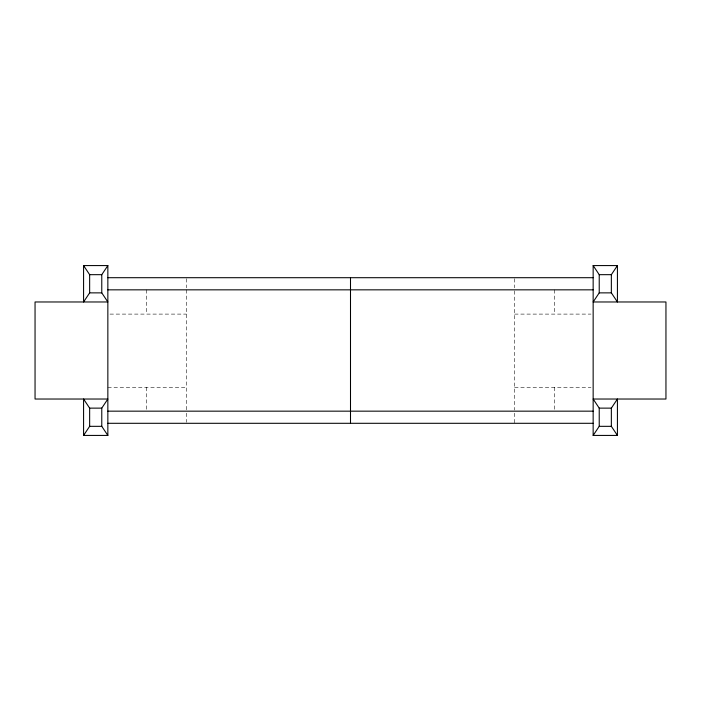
<?xml version="1.0" encoding="UTF-8"?>
<svg xmlns="http://www.w3.org/2000/svg" width="701" height="701" viewBox="0 0 701 701"><rect width="100%" height="100%" fill="white"/><g stroke="black" fill="none" stroke-linecap="round" stroke-linejoin="round"><path stroke-width="0.53" stroke-dasharray="3.5 2.63" d="M110.004 314.101L186.361 314.101M514.639 314.101L590.996 314.101M107.849 387.381L186.361 387.381M514.639 387.381L590.996 387.381M554.333 289.837L554.333 314.101M554.333 387.381L554.333 410.085M514.639 278.718L514.639 287.813M514.639 290.889L514.639 410.085M514.639 413.187L514.639 423.299M186.361 278.718L186.361 287.813M186.361 289.837L186.361 411.163M186.361 413.187L186.361 422.282M146.667 289.837L146.667 314.101M146.667 387.381L146.667 410.085"/><path stroke-width="1.05" d="M83.577 265.574L89.649 274.669L89.649 292.869L83.577 301.973L83.577 265.574L107.849 265.574L107.849 435.426L83.577 435.426L83.577 399.027L89.649 408.131L89.649 426.331L83.577 435.426M107.849 435.426L101.776 426.331L101.776 408.131L107.849 399.027L35.05 399.027L35.05 301.973L107.849 301.973L101.776 292.869L101.776 274.669L107.849 265.574M617.423 265.574L611.351 274.669L611.351 292.869L617.423 301.973L617.423 265.574L593.151 265.574L599.224 274.669L599.224 292.869L593.151 301.973L665.95 301.973L665.95 399.027L593.151 399.027L599.224 408.131L599.224 426.331L593.151 435.426L617.423 435.426L617.423 399.027L611.351 408.131L611.351 426.331L617.423 435.426M89.649 274.669L101.776 274.669M599.224 274.669L611.351 274.669M107.849 277.701L593.151 277.701M107.849 289.837L593.151 289.837M89.649 292.869L101.776 292.869M599.224 292.869L611.351 292.869M89.649 408.131L101.776 408.131M599.224 408.131L611.351 408.131M107.849 411.163L593.151 411.163M107.849 423.299L593.151 423.299M89.649 426.331L101.776 426.331M599.224 426.331L611.351 426.331M593.151 265.574L593.151 435.426M350.5 277.701L350.5 423.299"/></g></svg>
